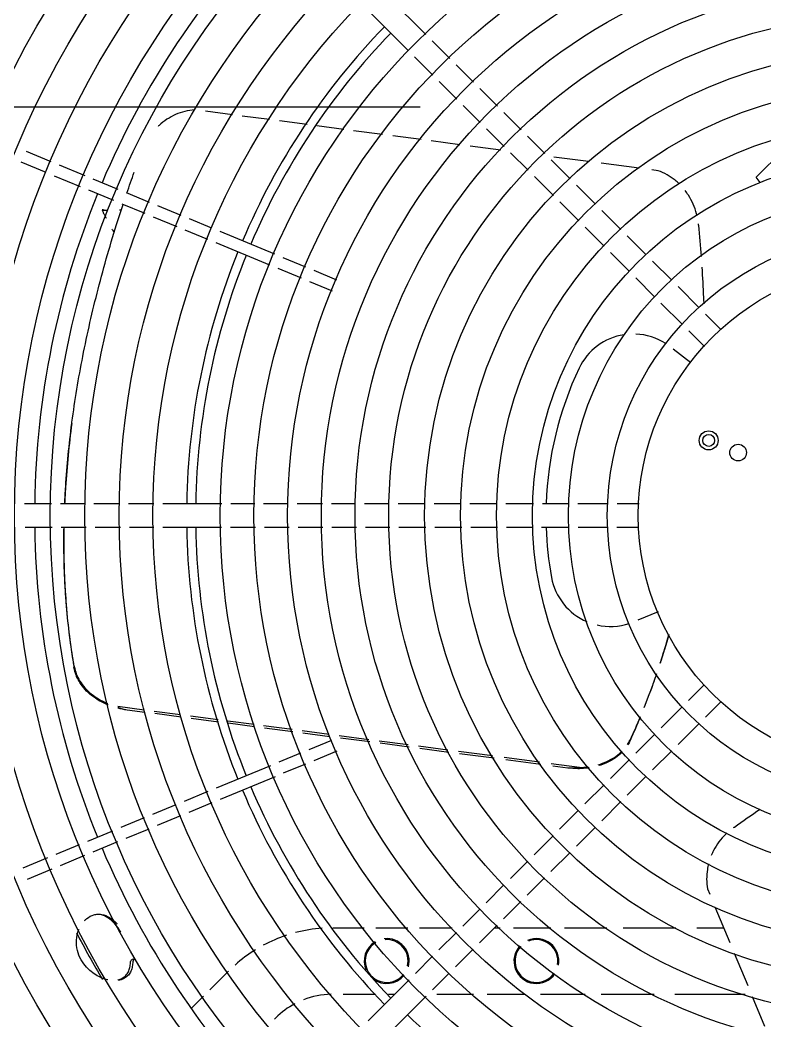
# Model space of a CAD drawing. Extents: x 17.6 to 65.2, y 116.5 to 153.5.
# Drawn here: x 21.9075 to 22.1549, y 149.4493 to 149.7819 of the extents above; entities that cross this region are included whole.
import ezdxf

# ---------------------------------------------------------------- set-up
doc = ezdxf.new("R2010")
doc.units = 0
doc.header["$MEASUREMENT"] = 0
doc.linetypes.add('HIDDEN', pattern=[0.375, 0.25, -0.125])
doc.layers.add('INST_-_AR_CONDICIONADO', color=1, linetype='CONTINUOUS')

msp = doc.modelspace()

# ---------------------------------------------------------------- linework, layer by layer
at = {"layer": 'INST_-_AR_CONDICIONADO', "color": 9, "linetype": 'CONTINUOUS'}
for p, q in [((22.04225787867783, 149.777093289773), (22.02844539721234, 149.790905771239)), ((22.03640936977642, 149.7717886729448), (22.02305933545237, 149.7851387072687)), ((22.0502139107479, 149.7691372577038), (22.04436539533565, 149.7749857731165)), ((22.04463734788298, 149.7635606948382), (22.03852181534209, 149.7696762273787)), ((22.05810673286207, 149.7612444355898), (22.05231866331125, 149.7670325051402)), ((22.05253016999715, 149.755667872724), (22.04674210044611, 149.7614559422743)), ((22.06602773424326, 149.7533234342089), (22.06021148542588, 149.7591396830262)), ((22.06035594859752, 149.7478420941235), (22.05463492256096, 149.7535631201602)), ((21.97807083126411, 149.750443679822), (21.96912228852163, 149.7516217778237)), ((21.99031911043009, 149.7488311632788), (21.98122914046751, 149.7500278805275)), ((22.07389237708973, 149.7454587913615), (22.06813279363011, 149.7512183748221)), ((22.00279687375443, 149.7471884345725), (21.99365274088238, 149.7483922825034)), ((22.0149860845642, 149.7455836945257), (22.00604732996992, 149.7467605038936)), ((22.06831581422459, 149.7398822284958), (22.06246100798414, 149.7457370347366)), ((22.02792272136337, 149.7438805539806), (22.01823654077991, 149.7451557638468)), ((22.04065973372728, 149.7422036944915), (22.03131925799373, 149.7434333914502)), ((22.08178519920436, 149.7375659692474), (22.07599712965423, 149.7433540387979)), ((22.05359612055479, 149.7405005868559), (22.04405627035764, 149.7417565319612)), ((22.06714979720248, 149.7387162114737), (22.05702652816278, 149.7400489651261)), ((21.91787691480629, 149.7348297751625), (21.90961610517108, 149.7382515145498)), ((22.07620863633876, 149.7319894063818), (22.07042056678863, 149.737777475932)), ((22.09020420946005, 149.7291469589921), (22.0838899517684, 149.7354612166831)), ((22.09627679762131, 149.7348815691213), (22.08481878074524, 149.7363900456605)), ((22.15200802273004, 149.7296914998902), (22.16091212096119, 149.7385955981209)), ((21.91616617169909, 149.7312325960421), (21.9079053620632, 149.734654335429)), ((21.92907877297391, 149.730189813586), (21.92063051801817, 149.7336891953671)), ((22.11306659354743, 149.7326711505535), (22.10047424660245, 149.7343289644793)), ((22.11938426321323, 149.7318394135634), (22.11726404252902, 149.7321185459116)), ((21.92761920196897, 149.7264885955742), (21.91891977491098, 149.7300920162464)), ((21.94008034350843, 149.725632813863), (21.93182916560788, 149.7290505636549)), ((22.08462764659377, 149.7235703961265), (22.07831338890325, 149.7298846538178)), ((22.15324484655063, 149.7279251324155), (22.15200802273004, 149.7296914998902)), ((22.09862321971484, 149.7207279487372), (22.09230896202318, 149.7270422064285)), ((21.93862077250371, 149.7219315958514), (21.93036959460248, 149.7253493456433)), ((21.95048422867073, 149.7213233835276), (21.94283073614194, 149.7244935639324)), ((21.93479840337311, 149.7188182658001), (21.93505470138022, 149.7187777771944)), ((21.93505460712133, 149.7188182658001), (21.93479840337311, 149.7188182658001)), ((21.94908745067043, 149.7175961558016), (21.94137116513723, 149.7207923459208)), ((21.9610320128351, 149.7169543482737), (21.95323582454027, 149.7201836352002)), ((22.09304665684992, 149.7151513858718), (22.08673239915758, 149.7214656435633)), ((21.93547535298778, 149.7187335434064), (21.93505460712133, 149.7187767597788)), ((21.94115547977087, 149.7187021831515), (21.94054691188755, 149.7187021831515)), ((21.95963523483481, 149.7132271205477), (21.95183904653929, 149.7164564074749)), ((21.97115429479634, 149.7127615618031), (21.96378360870396, 149.7158145999462)), ((22.10704222996985, 149.7123089384819), (22.10072797227819, 149.7186231961733)), ((22.10146566710425, 149.7067323756166), (22.09515140941259, 149.7130466333079)), ((21.96982038309936, 149.7090082940018), (21.96238683070366, 149.7120873722206)), ((21.99211301576194, 149.7040801753294), (21.97390789800822, 149.711620982007)), ((22.11545605841495, 149.7038951100364), (22.1091469825332, 149.7102041859186)), ((21.99046513895784, 149.7004569561329), (21.97257398631193, 149.7078677142057)), ((22.0024225765366, 149.6998098154338), (21.99486461163148, 149.7029404270019)), ((22.10987949554935, 149.6983185471711), (22.10357041966806, 149.7046276230527)), ((22.00096300553257, 149.6961085974221), (21.9932167348267, 149.6993172078062)), ((22.12391686737935, 149.695434301072), (22.11756572910819, 149.7017854393433)), ((22.01273654891331, 149.6955376281937), (22.00517296917012, 149.6986705655029)), ((22.1182450817336, 149.6899529609873), (22.11198916624328, 149.6962088764779)), ((22.01127697790859, 149.691836410182), (22.0037133981654, 149.6949693474919)), ((22.13303664752441, 149.6863145209274), (22.1260219267662, 149.6933292416859)), ((22.12746008465881, 149.6807379580621), (22.12035014112045, 149.6878479016004)), ((22.14023468617999, 149.6791164822718), (22.13514631821765, 149.6842048502342)), ((22.1347604494287, 149.6734375932918), (22.12956975535182, 149.6786282873689)), ((22.12434601606621, 149.6726374500256), (22.1302122842141, 149.6681361041567)), ((21.9179059623347, 149.6212055617552), (21.90897104461435, 149.6212055617552)), ((21.92906052938945, 149.6212055617552), (21.92088426824164, 149.6212055617552)), ((21.94048569750582, 149.6212055617552), (21.93204100802784, 149.6212055617552)), ((21.95188432386355, 149.6212055617552), (21.94346617614512, 149.6212055617552)), ((21.97454475498414, 149.6212055617552), (21.95486784877055, 149.6212055617552)), ((21.98541422955661, 149.6212055617552), (21.97752175851853, 149.6212055617552)), ((21.99658287670756, 149.6212055617552), (21.98839253546355, 149.6212055617552)), ((22.00790137939877, 149.6212055617552), (21.9995611826145, 149.6212055617552)), ((22.01892017100856, 149.6212055617552), (22.01087838293317, 149.6212055617552)), ((22.03008881815929, 149.6212055617552), (22.02189847691618, 149.6212055617552)), ((22.04200204178748, 149.6212055617552), (22.03306712406645, 149.6212055617552)), ((22.05391526541409, 149.6212055617552), (22.04498034769374, 149.6212055617552)), ((22.06582848904229, 149.6212055617552), (22.05689357132125, 149.6212055617552)), ((22.07801112191571, 149.6212055617552), (22.06880679494923, 149.6212055617552)), ((22.08976897659424, 149.6212055617552), (22.08098942782264, 149.6212055617552)), ((22.10283033780631, 149.6212055617552), (22.09274598012864, 149.6212055617552)), ((22.11312523357644, 149.6212055617552), (22.10580864371325, 149.6212055617552)), ((21.91817537158128, 149.6133191109194), (21.90924045386025, 149.6133191109194)), ((21.92946483982352, 149.6133191109194), (21.92115367748845, 149.6133191109194)), ((21.94089000794058, 149.6133191109194), (21.93244531846283, 149.6133191109194)), ((21.95188432386355, 149.6133191109194), (21.9438704865792, 149.6133191109194)), ((21.97441008963726, 149.6133191109194), (21.95486784877055, 149.6133191109194)), ((21.9856836388032, 149.6133191109194), (21.97738709317166, 149.6133191109194)), ((21.99685228595415, 149.6133191109194), (21.98866194470968, 149.6133191109194)), ((22.00803604474588, 149.6133191109194), (21.99983059186108, 149.6133191109194)), ((22.01918958025514, 149.6133191109194), (22.01101304828005, 149.6133191109194)), ((22.03035822740587, 149.6133191109194), (22.02216788616208, 149.6133191109194)), ((22.04227145103407, 149.6133191109194), (22.03333653331303, 149.6133191109194)), ((22.0541846746609, 149.6133191109194), (22.04524975694032, 149.6133191109194)), ((22.06609789828819, 149.6133191109194), (22.05716298056784, 149.6133191109194)), ((22.07774171266912, 149.6133191109194), (22.06907620419535, 149.6133191109194)), ((22.08990364194112, 149.6133191109194), (22.08072001857606, 149.6133191109194)), ((22.1026615435914, 149.6133191109194), (22.09288064547552, 149.6133191109194)), ((22.1129805225966, 149.6133191109194), (22.1056538007828, 149.6133191109194)), ((22.11939175185346, 149.5853179720951), (22.11262529392404, 149.5825152134509)), ((22.13465812331485, 149.5609847532683), (22.12952903462103, 149.5558556645745)), ((21.94873879506842, 149.5526032957497), (21.93993391549127, 149.5537624801371)), ((21.94895597468478, 149.5518652857436), (21.9430385949601, 149.552644323564)), ((22.1274242820579, 149.5537509120109), (22.12037908102904, 149.5467057109829)), ((22.1403370122943, 149.5555105165168), (22.13510559748686, 149.5502791017093)), ((21.96075596555958, 149.5510212052403), (21.95199219861654, 149.5521749770469)), ((21.96102046860976, 149.5502769649868), (21.95224181548149, 149.551432696596)), ((21.97326312510943, 149.5493746064483), (21.96406999193157, 149.5505849053914)), ((21.97345552504468, 149.5486398587487), (21.96433449498174, 149.5498406651378)), ((21.98521359412887, 149.5478012973545), (21.97644991684676, 149.5489550573567)), ((21.98540599406412, 149.5470665496557), (21.97664231678338, 149.5482203096579)), ((21.99788262468148, 149.5461333878403), (21.98840038586643, 149.5473817482629)), ((21.99811760220693, 149.545393034695), (21.98869577354314, 149.5466334419706)), ((22.13300084492282, 149.548174349146), (22.12603166579053, 149.5412051700134)), ((22.01010414712862, 149.5445243938858), (22.00114169733381, 149.5457043227856)), ((22.01034829384859, 149.5437828335933), (22.00137667485971, 149.5449639696406)), ((22.01093601557129, 149.542547031268), (22.00336360673889, 149.5394104368299)), ((22.0232857130856, 149.5427890078052), (22.0135045666381, 149.5440767201643)), ((22.02362891323098, 149.5420344068822), (22.01386448584473, 149.543319918135)), ((22.11826663546337, 149.5445932654168), (22.11198942992307, 149.5383160598765)), ((22.03635981461518, 149.5410677696854), (22.02676394367238, 149.5423310900614)), ((22.03671973382227, 149.5403109676557), (22.02710714381844, 149.5415764891382)), ((22.0495455346019, 149.5393318367163), (22.03987600661178, 149.5406048542268)), ((22.04990545380853, 149.538575034687), (22.04023592581841, 149.5398480521971)), ((22.000610003527, 149.5382698570345), (21.99339754594, 149.5352823592829)), ((22.01264675867917, 149.5389498521472), (22.00507434984631, 149.5358132577091)), ((22.06439749792087, 149.5373765386515), (22.05306172659873, 149.5388689212581)), ((22.06490678218999, 149.5366000723385), (22.05342164580468, 149.538112119229)), ((22.07998209989448, 149.5353247868778), (22.06829364841398, 149.5368636007081)), ((22.08049138416361, 149.5345483205644), (22.06880293268379, 149.5360871343945)), ((22.10988467735926, 149.5362113073126), (22.10355048347121, 149.5298771134242)), ((22.12392414913408, 149.5390976533566), (22.11756599278935, 149.5327394970112)), ((21.99064755419015, 149.534143275404), (21.97257398631193, 149.5266569584686)), ((22.00232074663442, 149.5346726779138), (21.9949198733422, 149.5316071358224)), ((22.09328210112078, 149.5335738084984), (22.0838782503876, 149.5348118489344)), ((22.08943154958267, 149.5333713254584), (22.08438753465809, 149.5340353826211)), ((21.99216988159235, 149.530468051943), (21.97390789800822, 149.5229036906669)), ((22.11546124022418, 149.5306347444473), (22.10912704633613, 149.524300550559)), ((22.10144081277728, 149.5277674427311), (22.09511180069846, 149.5214384306516)), ((21.96982038309936, 149.5255163786724), (21.96204070893366, 149.5222939321223)), ((21.95928429133862, 149.5211521865707), (21.95147444148385, 149.517917240841)), ((21.97115429479634, 149.5217631108714), (21.96356303633586, 149.5186187086616)), ((22.09300213000522, 149.5193287599587), (22.08667311792571, 149.5129997478792)), ((22.10701737564288, 149.5221908798652), (22.10068836356406, 149.5158618677866)), ((21.94871802388813, 149.5167754952894), (21.94094860060515, 149.5135572947935)), ((21.96080661874082, 149.5174769631103), (21.95299676888605, 149.5142420173803)), ((21.95024035129033, 149.5131002718283), (21.94265934371235, 149.5099601156731)), ((22.09857869287104, 149.5137521970935), (22.09224968079086, 149.5074231850143)), ((21.93819499739327, 149.5124167149978), (21.92993418775806, 149.5089949756105)), ((22.0845634472327, 149.5108900771861), (22.07823443515319, 149.5045610651069)), ((21.92718058454618, 149.5078543958151), (21.91936802406796, 149.5046183273078)), ((21.93990574050046, 149.5088195358777), (21.93164493086526, 149.5053977964901)), ((21.91661763143445, 149.5034790773776), (21.90836645353345, 149.500061327585)), ((21.92889132765337, 149.5042572166944), (21.92082759507336, 149.5009171092962)), ((22.0901400100983, 149.505313514321), (22.08381099801947, 149.4989845022415)), ((21.91807720243985, 149.4997778593656), (21.90982602453884, 149.4963601095737)), ((22.07612476446063, 149.5024513944144), (22.07032317005444, 149.4966498000082)), ((22.08170132732555, 149.4968748315488), (22.07589973292004, 149.4910732371428)), ((22.06821349936119, 149.4945401293149), (22.06228682796079, 149.4886134579145)), ((22.13584961269787, 149.4931789851545), (22.13658789338994, 149.4913966178957)), ((22.06017438239489, 149.4865010123486), (22.05450063985624, 149.4808272698096)), ((22.07379006222679, 149.4889635664497), (22.06807495772539, 149.4832484619486)), ((22.13828807932389, 149.4872920059545), (22.14319894029101, 149.4754361388051)), ((22.01135419394079, 149.4802682029326), (22.02181897793155, 149.4802682029326)), ((22.02560416677504, 149.4802682029326), (22.0362293821908, 149.4802682029326)), ((22.04017859033904, 149.4802682029326), (22.05103891274705, 149.4802682029326)), ((22.06596744106893, 149.4811409452915), (22.06007720272184, 149.4752507069446)), ((22.06509469870905, 149.4802682029326), (22.06693450372283, 149.4802682029326)), ((22.07137730367315, 149.4802682029326), (22.08376232646394, 149.4802682029326)), ((22.08829146973669, 149.4802682029326), (22.10235677252733, 149.4802682029326)), ((22.10778399372423, 149.4802682029326), (22.12533470582132, 149.4802682029326)), ((22.13226528642865, 149.4802682029326), (22.14119743379494, 149.4802682029326)), ((22.052390969163, 149.4787175991168), (22.04658937475749, 149.4729160047109)), ((22.0579675320286, 149.4731410362515), (22.05216593762309, 149.4673394418453)), ((22.04447970406424, 149.4708063340174), (22.03877908988277, 149.4651057198368)), ((22.14468828218257, 149.4718405494114), (22.14915630785747, 149.4610537812287)), ((21.97057430276088, 149.45971450814), (21.9767117563096, 149.4658519616882)), ((22.0366740304966, 149.4630006604498), (22.02305933545237, 149.4493859654055)), ((22.05005626692916, 149.4652297711524), (22.04445087552851, 149.4596243797514)), ((21.96446201764199, 149.4536022230207), (21.96842458692861, 149.4575647923083)), ((22.01483683033818, 149.4581901186259), (22.02558949514007, 149.4581901186259)), ((22.04234581614234, 149.4575193203645), (22.02844539721234, 149.4436189014352)), ((22.02987275281878, 149.4581901186259), (22.03186348867227, 149.4581901186259)), ((22.0459349691145, 149.4581901186259), (22.0581296815714, 149.4581901186259)), ((22.0626588248446, 149.4581901186259), (22.07511396884631, 149.4581901186259)), ((22.08038850181326, 149.4581901186259), (22.09518494011483, 149.4581901186259)), ((22.10047522651637, 149.4581901186259), (22.11804628868019, 149.4581901186259)), ((22.12497686928684, 149.4581901186259), (22.1483395385598, 149.4581901186259)), ((22.15064564974971, 149.4574581918343), (22.15474133995228, 149.4475703210006)), ((21.9920149969311, 149.449932076052), (21.99243748005931, 149.4503545591807))]:
    msp.add_line(p, q, dxfattribs=at)
at = {"layer": 'INST_-_AR_CONDICIONADO', "color": 5, "linetype": 'HIDDEN'}
msp.add_line((21.79041162535162, 149.7530713767441), (33.61718628525286, 149.7530662983001), dxfattribs=at)
at = {"layer": 'INST_-_AR_CONDICIONADO', "color": 9, "linetype": 'CONTINUOUS'}
for centre, radius in [((22.19651226924945, 149.617262336337), 0.3386300768662343), ((22.19651226924945, 149.617262336337), 0.3266959772409925), ((22.19651226924945, 149.617262336337), 0.3147618776157508), ((22.19651226924945, 149.617262336337), 0.302827777990509), ((22.19651226924945, 149.617262336337), 0.2908936783652672), ((22.19651226924945, 149.617262336337), 0.2789595787400256), ((22.19651226924945, 149.617262336337), 0.2675227332658355), ((22.19651226924945, 149.617262336337), 0.2560858877916455), ((22.19651226924945, 149.617262336337), 0.2448976693929815), ((22.19651226924945, 149.617262336337), 0.2225212325956532), ((22.19651226924945, 149.617262336337), 0.2113330141969891), ((22.19651226924945, 149.617262336337), 0.2001447957983249), ((22.19651226924945, 149.617262336337), 0.1889565773996608), ((22.19651226924945, 149.617262336337), 0.1777683590009967), ((22.19651226924945, 149.617262336337), 0.1665801406023325), ((22.19651226924945, 149.617262336337), 0.1546460409770908), ((22.19651226924945, 149.617262336337), 0.1427119413518491), ((22.19651226924945, 149.617262336337), 0.1307778417266073), ((22.19651226924945, 149.617262336337), 0.1188437421013656), ((22.19651226924945, 149.617262336337), 0.1069096424761239), ((22.19651226924945, 149.617262336337), 0.09398103454877868), ((22.19651226924945, 149.617262336337), 0.08368787362200768), ((22.1361926641968, 149.6422475348267), 0.003157563859178542), ((22.1361926641968, 149.6422475348267), 0.001989016604206956), ((22.14597794666194, 149.6381943381184), 0.002764733079847668)]:
    msp.add_circle(centre, radius, dxfattribs=at)
for centre, radius, start, end in [((22.19651226924945, 149.617262336337), 0.2841807473260688, 135.794161196934, 157.1009919543967), ((22.19651226924945, 149.617262336337), 0.2337094509943173, 135.9667373683235, 157.0094291958026), ((22.19651226924945, 149.617262336337), 0.2307259260880068, 135.9782608695999, 157.0034413892008), ((22.19651226924945, 149.617262336337), 0.2841807473260688, 157.9001740278961, 179.2028809201894), ((22.19651226924945, 149.617262336337), 0.2337094509943173, 157.9860043776813, 179.0309666482869), ((22.19651226924945, 149.617262336337), 0.2307259260880068, 157.9914916679054, 179.0180743318758), ((22.11112910710897, 149.6577081353599), 0.01989016604206956, 98.87824010180043, 154.6531983611909), ((22.11112910710897, 149.6577081353599), 0.01989016604206956, 57.16804620747335, 87.4619599087888), ((22.19651226924945, 149.617262336337), 0.1143684547419, 154.6531976241992, 178.0227230412056), ((22.19651226924945, 149.617262336337), 0.2841807473260688, 180.7971190798106, 202.099825972101), ((22.19651226924945, 149.617262336337), 0.2337094509943173, 180.9661803337081, 202.0119970697909), ((22.19651226924945, 149.617262336337), 0.2307259260880068, 180.9777409447824, 202.0056866870969), ((22.19651226924945, 149.617262336337), 0.1143684547419, 181.9801037031836, 190.3468027516136), ((22.10357032472591, 149.6002934829889), 0.01989016604206956, 190.3468037996898, 246.6619785234911), ((22.10357032472591, 149.6002934829889), 0.01989016604206956, 257.1105422847187, 288.362428123172), ((22.19651226924945, 149.617262336337), 0.2337094509943173, 202.9880029301969, 224.0338196663098), ((22.19651226924945, 149.617262336337), 0.2307259260880068, 202.9943133129026, 224.018978010708), ((22.19651226924945, 149.617262336337), 0.2841807473260688, 202.8990080456048, 224.2058388030646), ((22.01135419394079, 149.4314378452989), 0.04883035763328077, 94.08819947544136, 104.6623524496785), ((22.19651226924945, 149.617262336337), 0.3037228354624022, 207.1568511005208, 210.510812199408), ((22.01135419394079, 149.4314378452989), 0.04883035763328077, 108.3478163007262, 118.2016330186339), ((22.02925534337867, 149.4692291607788), 0.007458812265776085, 345.3803121812928, 96.12410779128389), ((22.02925534337867, 149.4692291607788), 0.007110734360039866, 346.9844147115096, 94.3262891441047), ((22.07898075848372, 149.4692291607788), 0.007458812265776085, 349.2606925057777, 113.3172476694645), ((22.07898075848372, 149.4692291607788), 0.007110734360039866, 350.4716535919099, 112.0151647822251), ((22.01135419394079, 149.4314378452989), 0.04883035763328077, 121.7198618745678, 131.6748387831188), ((22.02925534337867, 149.4692291607788), 0.007458812265776085, 120.6611447869973, 203.8516463013212), ((22.02925534337867, 149.4692291607788), 0.007110734360039866, 120.2790254116203, 321.4525123730916), ((22.07898075848372, 149.4692291607788), 0.007458812265776085, 136.9782388745718, 325.6941493894975), ((22.07898075848372, 149.4692291607788), 0.007110734360039866, 136.9268152287807, 325.6876112661879), ((22.02925534337867, 149.4692291607788), 0.007458812265776085, 232.5861509153107, 321.1982537462884), ((22.01135419394079, 149.4314378452989), 0.02675227332658356, 91.16501919702571, 111.3502579861677), ((22.01135419394079, 149.4314378452989), 0.02675227332658356, 118.0070131910758, 135.0000000000002), ((22.19651226924945, 149.617262336337), 0.2307259260880068, 225.9786446236295, 247.0085083321477)]:
    msp.add_arc(centre, radius, start, end, dxfattribs=at)
for points, start_tangent, end_tangent in [([(21.96547381634052, 149.752102108299), (21.96225295996821, 149.7515771846519), (21.9591649421008, 149.7505109993931), (21.95627414159951, 149.7489355983311), (21.95364710014194, 149.7468899703528), (21.95332207444692, 149.7465858116786)], (-0.997209204283627, -0.07465790575696128), (-0.7228952099592294, -0.6909576799037708)), ([(21.94297709977097, 149.7244224115252), (21.94540509731534, 149.7313853952846)], (0.3219660466216765, 0.946751215907753), (0.3364562666656467, 0.9416990923970435)), ([(22.12636527412899, 149.7275263208442), (22.12507222180481, 149.7286649386695), (22.1223635519829, 149.7304964989438), (22.11938426321323, 149.7318394135634)], (-0.7212860960551228, 0.6926372554501815), (-0.9439072367512762, 0.3302107333333826)), ([(22.13229404001497, 149.7169199048321), (22.13214395407651, 149.7175411683341), (22.13104362178585, 149.7207552120102), (22.12946586641071, 149.723733102236), (22.12840556650251, 149.7252471275428)], (-0.2205950570393619, 0.9753654806326707), (-0.6094499363422998, 0.7928245550513472)), ([(21.92474656467623, 149.648283480161), (21.92834093283084, 149.6701601026017), (21.93342809341009, 149.6925365266348), (21.93999380894358, 149.7153466553063), (21.941709732717, 149.7206432759757)], (0.1305263984404036, 0.9914448342243642), (0.3139180848158188, 0.9494500703173224)), ([(21.93479840337311, 149.7188182658001), (21.93515203022427, 149.7178795653246), (21.93562585747684, 149.716965496935)], (0.2557753820171865, -0.9667362380473602), (0.4842092375209044, -0.8749522354388408)), ([(21.93505453996652, 149.7187766769422), (21.9354271977633, 149.718732350821), (21.93596927447531, 149.7187055771217), (21.93634233195591, 149.7187021831515)], (0.9894092017226636, -0.1451531313700177), (1, 0)), ([(21.93562585747684, 149.716965496935), (21.9361135795338, 149.7160838812028)], (0.4842092375293165, -0.8749522354341854), (0.4722371320269614, -0.8814715486814934)), ([(21.93887456636359, 149.7114902660349), (21.9380613316968, 149.712423684482)], (-0.6975805858622993, 0.7165063336970661), (-0.6142139310852746, 0.7891395610795175)), ([(22.13273374838984, 149.7141791482672), (22.13278050553087, 149.7136894936699)], (0.0955421829134016, -0.9954253820775026), (0.09457275567551038, -0.9955179525673762)), ([(22.13278050553087, 149.7136894936699), (22.13365530542471, 149.7033324194102)], (0.09457275565438762, -0.9955179525693828), (0.07359586790403903, -0.9972881470404887)), ([(22.13390130352325, 149.6998242326716), (22.13446291695315, 149.6897292293921), (22.13455337181215, 149.6875934869181)], (0.06628448718994262, -0.9978007650618267), (0.03996582227226103, -0.9992010473623926)), ([(21.92469480330571, 149.6478903135208), (21.92260342857041, 149.6265802438037), (21.92231004001898, 149.6212120488748)], (-0.1305263828855437, -0.9914448362722035), (-0.04551945628070196, -0.9989634523344233)), ([(21.92234433311494, 149.6212121485396), (21.92265525498708, 149.6269730910197), (21.92469508982383, 149.6478906979201)], (0.04415999412274858, 0.9990244716317408), (0.1293547488732212, 0.99159838086997)), ([(21.92469508982383, 149.6478906979201), (21.92474656467623, 149.648283480161)], (0.1293547487947459, 0.9915983808802072), (0.1305263985386449, 0.9914448342114305)), ([(21.92205812402646, 149.613322239607), (21.92202247160701, 149.6059048781297), (21.92295730452604, 149.5859451503266), (21.92402753326944, 149.575998792617)], (-0.01811543345251771, -0.9998359020713486), (0.1280917572808676, -0.9917623211821972)), ([(21.92446270353791, 149.573595955586), (21.92301078739494, 149.5863477949417), (21.92207492339496, 149.6063006350884), (21.92210342901096, 149.6133219228477)], (-0.1405106247947701, 0.9900791707332215), (0.01668350801338641, 0.9998608205947304)), ([(21.92402753326944, 149.575998792617), (21.92534045217478, 149.5671947610868)], (0.1280917572837301, -0.9917623211818274), (0.1671664730205945, -0.9859286841845382)), ([(22.12295949921069, 149.5777374193419), (22.12006149130086, 149.5682515170227)], (-0.2742044829221855, -0.9616714103816214), (-0.3103689135711706, -0.9506161883161108)), ([(22.12011158678449, 149.5681659202821), (22.12299806835942, 149.5776588184234)], (0.3090723558447808, 0.951038526481739), (0.2729805858089311, 0.9620195423022408)), ([(21.92546288687178, 149.5672111208411), (21.92446270353791, 149.573595955586)], (-0.1691550534059051, 0.985589452006892), (-0.140510624794448, 0.9900791707332672)), ([(21.92534045217478, 149.5671947610868), (21.92540832445768, 149.5667966789493)], (0.1671664729500958, -0.9859286841964914), (0.1689796229323205, -0.9856195447705219)), ([(21.92629842072431, 149.5638048642047), (21.92612902549779, 149.5642183199754), (21.92540832445768, 149.5667966789493)], (-0.3939884839591438, 0.9191153760587272), (-0.1689795847437457, 0.9856195513177645)), ([(21.92546288687178, 149.5672111208411), (21.92553352443285, 149.5668338516484)], (0.169155053512795, -0.9855894519885466), (0.1987997700643763, -0.9800401274551727)), ([(21.92553352443285, 149.5668338516484), (21.92616450519692, 149.5646839047054), (21.92618661984527, 149.5646271023109)], (0.1987997701109163, -0.9800401274457321), (0.3648766476103101, -0.9310558694453634)), ([(21.92618661984527, 149.5646271023109), (21.92737128859146, 149.5622740307074), (21.92904660976858, 149.5600416342945), (21.93114045423992, 149.5580416300242), (21.93359640727446, 149.5563182327395), (21.93635851839569, 149.5549062160205), (21.93670229546881, 149.5547615028799)], (0.3648766476025659, -0.9310558694483984), (0.9246307009854607, -0.3808648930987677)), ([(21.936800918728, 149.5542765223846), (21.93665544377488, 149.5543358660859), (21.93380496237471, 149.5557408457168), (21.93126829305736, 149.5574734494225), (21.92910504953208, 149.5594964826441), (21.92737433738937, 149.5617638567465), (21.92629842072431, 149.5638048642047)], (-0.9271371119714201, 0.3747222646244741), (-0.3939884839749304, 0.9191153760519604)), ([(22.11884651429743, 149.5646232137421), (22.11748342270509, 149.5607571628471), (22.11474008693965, 149.5535406460765)], (-0.3247239660712641, -0.9458088315610871), (-0.3704571130741799, -0.9288495719828613)), ([(22.11481335965293, 149.5534516758309), (22.11743087313032, 149.5603544104681), (22.11890679717537, 149.5645510384641)], (0.3689888464278273, 0.9294338229330055), (0.3233326188399778, 0.946285378516482)), ([(21.9430385949601, 149.552644323564), (21.94121290776768, 149.5530549129108), (21.93995161745822, 149.5535480835833)], (-0.9914448613734457, 0.1305261922228233), (-0.9075182944790249, 0.4200125536051058)), ([(21.94303859493168, 149.5526443235671), (21.94002957131185, 149.5532218531466)], (-0.9914448613727119, 0.1305261922283958), (-0.9692407678894073, 0.2461144730834668)), ([(22.11347164267424, 149.5504257810421), (22.11018545695372, 149.5429078708587)], (-0.3838660738603895, -0.9233887790844171), (-0.4173022894385183, -0.9087677366793847)), ([(22.11029905880302, 149.5428607094074), (22.11354983955987, 149.5503345921091)], (0.4154746033241436, 0.9096047790071498), (0.3823608106349469, 0.9240131008219452)), ([(22.10919483201899, 149.5411330228953), (22.11001995342183, 149.5425613731431)], (0.5529984217365789, 0.8331823003141947), (0.4445397423242833, 0.8957591291715982)), ([(22.11013089590794, 149.5424934385678), (22.10932363318504, 149.5410017787653)], (-0.4171411949198536, -0.9088416933112372), (-0.5316366571041587, -0.8469725289660316)), ([(22.11001995342183, 149.5425613731431), (22.11018545695372, 149.5429078708587)], (0.444539742281076, 0.8957591291930408), (0.4173022893894721, 0.9087677367019062)), ([(22.11013089590794, 149.5424934385678), (22.11029905880302, 149.5428607094074)], (0.4171411949267952, 0.908841693308051), (0.4154746033404024, 0.9096047789997233)), ([(22.09953185827469, 149.5344845611241), (22.10232480108577, 149.5355068837657), (22.10486717718065, 149.5368990245416), (22.10706481188997, 149.5386249026398), (22.1072722536973, 149.5388233022933)], (0.9608907452534409, 0.2769277445224425), (0.7160949429093336, 0.6980028887760268)), ([(22.10745432601304, 149.5386423689003), (22.10692714589111, 149.5381303278861), (22.10466429048658, 149.5363840577147), (22.10204662324934, 149.5349877615407), (22.09979660538367, 149.5341584217033)], (-0.7000981041402848, -0.7140466683482102), (-0.956466426406216, -0.2918423806744366)), ([(22.09328210112078, 149.5335738084984), (22.0919575089594, 149.5333474916833), (22.09067103565933, 149.5332834563506), (22.08943154958267, 149.5333713254584)], (-0.9742466415946403, -0.2254849913887063), (-0.9914448613739683, 0.1305261922188538)), ([(22.09330712539479, 149.5331526940011), (22.0927623904701, 149.5331482413829), (22.08943154957767, 149.533371325459)], (-0.9998227297728611, -0.0188284101703922), (-0.991444861374215, 0.1305261922169796)), ([(22.09328210112078, 149.5335738084984), (22.09617950792692, 149.5337868624289)], (0.9998784628550305, 0.01559036621320387), (0.9912687030878065, 0.1318573406322846)), ([(22.09649506230441, 149.5334172091794), (22.09602886475902, 149.5333523550586), (22.09330712539479, 149.5331526940011)], (-0.9890691411345022, -0.1474524806690564), (-0.9998227297726585, -0.01882841018114847)), ([(22.14474338662755, 149.513765487826), (22.15329556515205, 149.5197192443504)], (0.8146792615553384, 0.5799118043216992), (0.8267293289427523, 0.5625998726145132)), ([(22.14446910849408, 149.5135701110918), (22.14474338662755, 149.513765487826)], (0.8142925769950022, 0.580454648573718), (0.8146792615740289, 0.5799118042954419)), ([(22.14225193836448, 149.511760052037), (22.14185241086413, 149.5113783242001), (22.13961913353721, 149.5088183866459), (22.13782908263958, 149.5059630652972), (22.13707248477697, 149.5043466891453)], (-0.7317031120796175, -0.681623470673511), (-0.3847256021786748, -0.9230309913693343)), ([(22.13612193699684, 149.501491875146), (22.13575480930392, 149.4996921392368), (22.13552296648861, 149.496430582223), (22.13584961269787, 149.4931789851545)], (-0.2447004549162157, -0.9695987249186114), (0.1859827347160626, -0.9825530125074855)), ([(21.92894680010811, 149.4826958671742), (21.92964666342679, 149.4833369532949), (21.93205343359698, 149.4846015922535)], (0.6960175054438703, 0.7180248130222882), (0.9647837814779945, 0.2630442073055813)), ([(21.93205343359698, 149.4846015922535), (21.93326609097214, 149.484797621878)], (0.9647837814876168, 0.263044207270289), (0.9984207067224173, 0.05617910988889686)), ([(21.93326609097214, 149.484797621878), (21.93359414380613, 149.4848070869858)], (0.9984207067239658, 0.05617910986138083), (0.9999988592949924, 0.001510433286805487)), ([(21.93359414380613, 149.4848070869858), (21.93463973877049, 149.4847167058518)], (0.9999988592952225, 0.001510433134584766), (0.98479320161801, -0.1737306825144884)), ([(21.94100725587798, 149.4787904808869), (21.9389454324543, 149.4815721595919), (21.9366557474779, 149.483580671414), (21.9342337044897, 149.4846539689149)], (-0.524903287328462, 0.8511618758801255), (-0.9746824968253949, 0.2235934488803604)), ([(21.93463973877049, 149.4847167058518), (21.93719218068161, 149.4836992752588), (21.93959536059781, 149.4816633769487), (21.93972116805041, 149.481525220683)], (0.9847932016126975, -0.1737306825446021), (0.6689692930135475, -0.7432900409698454)), ([(21.93666562391165, 149.462954085182), (21.93659273464907, 149.4629706525724), (21.93466338423961, 149.4635904488748), (21.93266297631173, 149.4646139947983), (21.93063759563022, 149.466123763665), (21.92866606702266, 149.4682857476565), (21.92706919286381, 149.4711467247793), (21.92626193454332, 149.4744628180955), (21.92647475850087, 149.4779586016991), (21.92708183720417, 149.4798506023455)], (-0.9758481899433804, 0.2184497887026405), (0.3938772378652827, 0.9191630548991923)), ([(21.94418005329196, 149.4687230555001), (21.94427904169326, 149.4692632518075), (21.94451920304452, 149.4696314027439)], (0.03067622304134146, 0.9995293739255081), (0.7484272331284922, 0.6632169152785757)), ([(21.94451920304452, 149.4696314027439), (21.94486264993013, 149.4697971255502)], (0.7484272332460652, 0.663216915145897), (0.9872073305876766, 0.159441796383364)), ([(21.94486264993013, 149.4697971255502), (21.94558114983322, 149.4701924081408)], (0.9872073306054576, 0.1594417962732704), (0.6696403621547042, 0.742685522528423)), ([(21.94560130608185, 149.4697971255502), (21.94525460069387, 149.4696313866002), (21.94501162882891, 149.4692632638612)], (-0.9874233702878952, -0.1580983485343678), (-0.359187887361183, -0.9332652685989178)), ([(21.94008319690617, 149.4629510822233), (21.94144913233542, 149.4635103235463), (21.94263308137185, 149.4644458438008), (21.94347591634885, 149.4656660127833), (21.94398380953855, 149.4671118658409)], (0.9649718415710926, 0.2623534733425386), (0.2201752333265954, 0.9754603357541399)), ([(21.94469209333458, 149.4670368671312), (21.94412643960224, 149.4655291457077), (21.94319007221604, 149.4642803911015), (21.94188085924308, 149.463357712948), (21.94027386202099, 149.4628305914004)], (-0.2332301046841641, -0.9724215743539497), (-0.9829450967725573, -0.1838992570153237)), ([(21.94398380953855, 149.4671118658409), (21.94418005329196, 149.4687230555001)], (0.2201752333247841, 0.9754603357545488), (0.03067622306462298, 0.9995293739247935)), ([(21.94490693660934, 149.4686296381272), (21.94469209333458, 149.4670368671312)], (-0.04285727661388498, -0.9990812048283367), (-0.2332301046736472, -0.972421574356472)), ([(21.94491050377307, 149.4687230555001), (21.94490693660934, 149.4686296381272)], (-0.03348736713008778, -0.9994391408398487), (-0.04285727618503846, -0.9990812048467328)), ([(21.94501162882891, 149.4692632638612), (21.94491050377307, 149.4687230555001)], (-0.359187887264827, -0.9332652686360025), (-0.03348736726511407, -0.9994391408353245)), ([(21.93997499137224, 149.4629226639697), (21.94008319690617, 149.4629510822233)], (0.9693450978279524, 0.2457032383118249), (0.9649718415138284, 0.2623534735531645)), ([(21.94027386202099, 149.4628305914004), (21.94016215232129, 149.4628106212403)], (-0.9829450967680702, -0.1838992570393079), (-0.985772072470771, -0.1680875400994407))]:
    msp.add_spline(points, degree=3, dxfattribs=dict(at, start_tangent=start_tangent, end_tangent=end_tangent))

doc.saveas('drawing.dxf')
